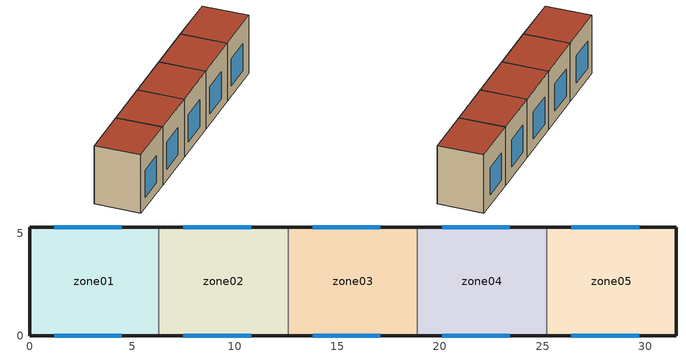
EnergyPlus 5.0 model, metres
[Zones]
zone01
 floor ground (GROUND_FLOOR): 0,0 0,5.3 6.3,5.3 6.3,0 z0
 wall outside (EXT_WALL): 6.3,5.3 0,5.3 0,0 6.3,0 z0:7.1
 wall to zone02 (ADJ_WALL): 6.3,0 6.3,5.3 z0:7.1
 window (EXT_WINDOW1): 1.2,0 4.5,0 / 4.5,5.3 1.2,5.3 z1.25:4.55
 roof outside (EXT_ROOF): 6.3,0 6.3,5.3 0,5.3 0,0 z7.1
zone02
 floor ground (GROUND_FLOOR): 6.3,0 6.3,5.3 12.6,5.3 12.6,0 z0
 wall outside (EXT_WALL): 12.6,5.3 6.3,5.3 / 6.3,0 12.6,0 z0:7.1
 wall to zone03 (ADJ_WALL): 12.6,0 12.6,5.3 z0:7.1
 wall to zone01 (ADJ_WALL): 6.3,5.3 6.3,0 z0:7.1
 window (EXT_WINDOW1): 7.5,0 10.8,0 / 10.8,5.3 7.5,5.3 z1.25:4.55
 roof outside (EXT_ROOF): 12.6,0 12.6,5.3 6.3,5.3 6.3,0 z7.1
zone03
 floor ground (GROUND_FLOOR): 12.6,0 12.6,5.3 18.9,5.3 18.9,0 z0
 wall outside (EXT_WALL): 18.9,5.3 12.6,5.3 / 12.6,0 18.9,0 z0:7.1
 wall to zone04 (ADJ_WALL): 18.9,0 18.9,5.3 z0:7.1
 wall to zone02 (ADJ_WALL): 12.6,5.3 12.6,0 z0:7.1
 window (EXT_WINDOW1): 13.8,0 17.1,0 / 17.1,5.3 13.8,5.3 z1.25:4.55
 roof outside (EXT_ROOF): 18.9,0 18.9,5.3 12.6,5.3 12.6,0 z7.1
zone04
 floor ground (GROUND_FLOOR): 18.9,0 18.9,5.3 25.2,5.3 25.2,0 z0
 wall outside (EXT_WALL): 25.2,5.3 18.9,5.3 / 18.9,0 25.2,0 z0:7.1
 wall to zone05 (ADJ_WALL): 25.2,0 25.2,5.3 z0:7.1
 wall to zone03 (ADJ_WALL): 18.9,5.3 18.9,0 z0:7.1
 window (EXT_WINDOW1): 20.1,0 23.4,0 / 23.4,5.3 20.1,5.3 z1.25:4.55
 roof outside (EXT_ROOF): 25.2,0 25.2,5.3 18.9,5.3 18.9,0 z7.1
zone05
 floor ground (GROUND_FLOOR): 25.2,0 25.2,5.3 31.5,5.3 31.5,0 z0
 wall outside (EXT_WALL): 25.2,0 31.5,0 31.5,5.3 25.2,5.3 z0:7.1
 wall to zone04 (ADJ_WALL): 25.2,5.3 25.2,0 z0:7.1
 window (EXT_WINDOW1): 26.4,0 29.7,0 / 29.7,5.3 26.4,5.3 z1.25:4.55
 roof outside (EXT_ROOF): 31.5,0 31.5,5.3 25.2,5.3 25.2,0 z7.1
[Building]
TRNSYS18: North Axis {deg}=0; Terrain=City; Loads Convergence Tolerance Value=0; Temperature Convergence Tolerance Value {deltaC}=0; Solar Distribution=FullInteriorAndExterior; Maximum Number of Warmup Days=0
[Site:Location]
not used: Latitude {deg}=0; Longitude {deg}=0; Time Zone {hr}=0; Elevation {m}=0
[Construction]
GROUND_FLOOR; EXT_WALL; EXT_ROOF; ADJ_WALL; EXT_WINDOW1: 
[WindowProperty:ShadingControl]
ESHADE=0; ISHADE=INPUT 1*MAX_ISHADE : SHADECNTRL=ISHADE_INTERNAL
[SurfaceProperty:OtherSideCoefficients]
BOUNDARY=IDENTICAL; BOUNDARY=INPUT 1*TBOUNDARY; BOUNDARY=INPUT 1*TBOUNDARY_2; BOUNDARY=INPUT 1*TBOUNDARY_3; BOUNDARY=INPUT 1*TGROUND; BOUNDARY=20; BOUNDARY=15
[Zone] Multiplier=1
zone01; zone02; zone03; zone04; zone05
